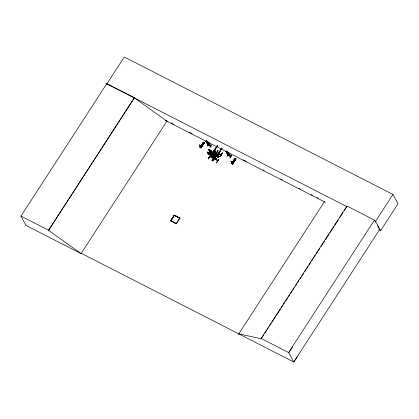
<?xml version="1.0" encoding="UTF-8"?>
<svg xmlns="http://www.w3.org/2000/svg" width="419" height="419" viewBox="0 0 419 419"><rect width="100%" height="100%" fill="white"/><g stroke="black" fill="none" stroke-linecap="round" stroke-linejoin="round"><path stroke-width="0.63" d="M208.023 145.026L205.881 141.025L206.714 141.371L206.483 140.884L207.421 141.365L208.882 142.628L210.904 146.336L207.95 144.89M208.316 144.916L208.018 144.744M210.479 146.152L210.799 146.315M227.863 155.046L230.864 156.528L228.554 152.689L230.811 156.502M230.769 156.627L227.936 155.182M230.403 156.366L230.644 156.507M200.298 147.362L200.633 147.142M200.455 147.331L200.486 147.069M232.026 163.368L232.288 163.803L231.848 163.384L231.964 163.703M202.66 144.691L202.513 144.325M233.812 160.681L233.933 160.964M232.095 163.53L232.021 163.42M212.354 153.935L212.056 153.7L217.162 145.781L217.451 146.095L217.162 145.781M209.243 143.984L209.317 143.701C209.353 145.105 205.242 141.014 207.086 142.853M212.26 152.914C212.69 152.72 208.143 151.364 209.081 149.976M213.386 152.28L214.601 154.103L216.796 155.234L216.859 154.899M216.796 155.234L216.869 154.946M210.427 151.039L211.076 151.044L210.767 151.264L211.684 152.123L210.631 151.269L210.039 151.269L210.375 151.065L209.505 150.243L210.506 151.055M214.957 153.359L214.57 153.59L214.895 153.768M214.14 150.033C216.827 154.14 213.496 149.876 214.381 149.965M214.455 150.206C218.084 156.334 212.491 145.686 215.408 151.982M214.418 150.196L215.157 149.431L214.868 149.117L212.412 152.914M212.25 154.072L212.695 153.935L212.443 153.532L212.04 153.689L212.292 154.15L214.769 150.369M216.723 156.088L216.984 156.554L219.294 152.71M233.828 160.702L234.294 160.629M233.917 160.938L234.19 160.519M81.307 253.312L81.108 253.621L26.057 225.464L20.95 216.094L106.787 83.68L134.295 97.753L166.909 121.191L165.165 120.305M346.89 206.625L106.882 83.858L124.286 57.005L392.996 194.458L398.05 203.734L380.646 230.581L378.896 229.685M297.548 356.255L293.777 361.995L81.27 253.291L81.071 253.6L48.552 230.335L134.295 97.753M48.552 230.335L134.389 97.926M81.071 253.6L167.108 120.882M199.282 144.984L199.439 145.356L199.339 144.969M199.413 144.995L200.539 146.116L200.989 147.362L200.355 147.038L199.292 145.424M200.308 147.561C199.381 146.985 200.869 146.278 201.324 147.357L201.235 147.195M200.088 147.394L200.355 146.744M199.978 147.399L203.341 142.219L204.414 142.811L201.078 147.954L200.031 147.388L200.298 147.561L203.435 142.319M200.104 147.457L203.629 142.418M200.167 147.493L203.545 142.36M200.214 147.504L203.566 142.371M200.224 147.21L200.345 147.525M204.336 142.759L201.057 147.944L200.753 147.787L204.079 142.638L200.874 147.849M204.132 142.643L200.895 147.86M200.937 147.881L204.399 142.811M206.069 141.046L208.28 142.135M207.672 141.821L206.462 140.915L206.75 141.402L206.017 141.292L208.327 145.152M206.274 141.423L208.39 145.053M210.82 146.158L210.584 146.32L208.699 142.465M208.882 142.628L208.562 142.596M207.086 146.336L208.961 143.513M207.122 152.081L210.024 153.49L207.122 152.081L208.133 153.935L210.998 155.402L208.17 153.878L207.159 152.024M211.789 144.906L209.956 147.76M210.605 153.192L213.737 154.81L211.417 150.955L213.638 154.967L210.773 153.501L210.705 153.035L211.024 153.197L210.788 153.49L208.872 149.667L209.06 149.95M209.474 149.793L210.411 150.274L209.474 149.793L209.819 151.076L211.632 152.003L210.369 150.301M209.081 152.956L209.217 153.218L209.6 152.626L209.191 152.238L208.971 153.066M208.845 152.835L209.201 152.28M208.793 153.181L208.94 152.951M208.814 153.218L209.322 152.479L209.6 152.626M209.086 152.977L209.469 152.385M210.642 150.761L210.39 150.269M209.207 153.186L209.568 152.636M211.249 151.07L208.798 149.787M211.689 151.369L211.27 151.039M210.705 153.035L211.15 153.427M208.164 158.77L210.773 155.046M210.61 154.967L208.196 158.838L210.532 155.528M210.506 155.459L208.353 158.921M212.428 152.925L214.884 149.127L215.157 149.431M211.695 154.344L214.559 155.805L211.695 154.344L212.669 156.256L215.57 157.659L212.669 156.256M212.082 153.763L212.244 153.427L212.454 153.815M212.569 152.993L215.031 149.201M212.166 153.92L217.32 145.864L212.265 154.087M212.988 152.773L213.58 151.861M212.402 154.155L214.711 150.28M212.449 154.234L214.895 150.426M214.004 152.113L215.193 153.05L214.004 152.113L214.35 153.396L216.167 154.323L215.151 153.076M211.213 157.245L211.595 156.654L211.873 156.795L211.616 157.623L211.338 157.481L211.841 156.806L211.605 156.685M213.554 154.506L213.318 154.805L213.151 154.496L213.47 154.658M211.49 157.392L211.873 156.795M174.294 215.188L170.601 220.881L174.252 215.109L180.018 218.116L174.252 215.109M215.35 151.741L214.224 149.882M179.714 218.116L176.273 223.568L170.863 220.803L174.304 215.35L179.756 218.194L174.304 215.35M213.501 155.386L213.721 154.559L214.135 154.946L213.748 155.538L213.47 155.397M170.863 220.803L174.346 215.429M213.376 155.15L213.737 154.601L216.534 159.351L216.152 159.943L215.874 159.801L216.377 159.126L216.136 159.005M214.004 154.7L213.428 155.58L213.475 155.271M213.742 155.507L214.104 154.951M216.22 153.689L215.801 153.359L216.199 153.721M217.733 150.583L215.408 154.611L218.006 150.882L217.733 150.583L218.021 150.898M216.125 153.375L217.896 150.662M215.403 154.611L217.87 150.814M211.81 160.634L214.271 156.837M213.685 152.128L213.407 151.987C214.575 152.94 214.858 156.407 215.56 155.517L215.324 155.81L218.273 157.13L215.947 153.275L218.173 157.287L215.874 153.396L217.896 157.104L218.084 156.826L217.786 156.654L217.854 157.125M215.685 155.748L213.611 152.249M215.146 157.287L212.737 161.158L215.188 157.361M219.624 154.14L218.76 152.202L220.048 154.145M219.404 151.437L219.692 151.751L219.404 151.437L216.958 155.245L220.006 156.706M216.576 156.062L221.698 148.101L221.981 148.415L221.698 148.101M216.613 156.083L216.78 155.748L216.99 156.135M217.079 155.465L219.561 151.521M216.859 156.318L221.855 148.185M216.707 156.24L221.834 148.336M221.965 148.405L216.796 156.407L217.231 156.256L216.979 155.847L217.231 156.256M216.785 156.449L219.294 152.678M216.932 156.476L219.242 152.6M215.748 159.566L216.131 158.974L216.534 159.351L213.973 154.721M216.026 159.707L216.408 159.115M219.865 154.066L218.896 152.291M219.886 154.061L218.655 152.359M220.101 154.365L219.216 152.453M170.559 220.803L176.331 223.809L179.976 218.042M219.823 156.706L222.269 152.904L222.552 153.218L219.933 156.926L222.269 152.904M222.426 152.982L219.959 156.779L216.922 155.192M218.807 159.157L216.387 163.028L218.959 159.236M226.04 151.228L226.658 151.537M226.009 151.385L226.679 151.599C226.04 150.201 228.606 152.736 228.57 153.291L227.423 152.966L226.009 151.385L228.255 155.344L226.265 151.521M226.454 152.474C226.852 152.966 229.12 154.684 229.272 153.914M227.58 152.045L228.627 152.657L230.654 156.491M228.606 152.689L225.998 151.238M228.811 152.82L228.486 152.788L230.623 156.387M227.014 156.528L228.889 153.705M228.198 155.245L228.004 154.946M231.728 155.103L230.057 158.089M231.712 155.093L229.863 157.942M231.194 161.252L232.121 162.158L232.608 163.536L231.974 163.211L231.215 161.912L232.634 163.499M231.513 161.524L231.031 161.168M231.707 163.567L231.974 162.918M235.845 158.89L232.372 163.96L232.686 164.122L235.939 158.911L234.965 158.398L231.602 163.572L231.917 163.735L235.169 158.534M231.723 163.635L235.164 158.523L231.927 163.74L231.649 163.567L232.702 164.128M231.786 163.667L235.164 158.523M232.493 164.023L235.939 158.927L232.519 163.892M238.563 334.163L324.599 201.439M238.762 333.854L261.257 338.725L261.11 338.458L346.948 206.043L374.45 220.116L375.665 222.342M261.613 338.18L263.745 334.891M264.808 333.246L266.584 330.502M267.296 329.407L268.364 327.763M269.427 326.118L271.203 323.379M271.915 322.284L275.822 316.251M276.535 315.156L280.442 309.128M281.154 308.033L282.93 305.289M283.642 304.194L285.061 301.999M285.774 300.905L287.549 298.166M288.262 297.066L289.681 294.876M290.393 293.782L292.169 291.037M292.881 289.943L294.3 287.748M295.369 286.104L296.788 283.914M297.5 282.815L298.92 280.625M299.988 278.981L301.408 276.786M302.12 275.692L303.539 273.497M304.608 271.852L306.027 269.663M306.739 268.563L308.159 266.374M309.227 264.729L310.647 262.535M311.715 260.89L313.134 258.701M313.847 257.601L315.266 255.412M316.335 253.767L317.754 251.573M318.466 250.478L319.886 248.284M320.954 246.639L324.505 241.161M325.573 239.516L329.125 234.032M330.188 232.388L333.744 226.909M334.807 225.265L338.363 219.781M339.783 217.587L342.983 212.653M344.402 210.464L347.094 206.316L346.948 206.043M379.614 229.581L293.777 361.995L288.612 352.526L374.45 220.116M380.646 230.581L375.592 221.305L392.996 194.458M288.759 352.798L292.53 347.058M202.236 144.471L202.309 144.791M214.905 153.763L215.167 153.584L216.214 154.443L215.298 153.584L215.607 153.364L214.973 153.344M208.07 144.89L210.616 146.189M227.994 154.962L230.492 156.287M208.102 144.901L206.08 141.193M200.471 146.236L200.397 145.875M208.872 149.929L211.071 153.621M231.592 163.567L234.965 158.398M232.367 163.955L235.698 158.817L236.023 158.984M230.953 161.514L230.89 161.126M231.969 163.546L232.288 163.803M374.439 220.719L375.592 221.305M171.177 122.961L173.503 124.15M189.194 132.179L192.096 133.661M226.391 151.107L227.328 151.589M243.24 159.822L246.147 161.31M263.001 169.931L264.164 170.523M281.013 179.143L282.176 179.741M299.03 188.361L300.193 188.959M311.233 194.605L312.396 195.196M317.047 197.579L318.21 198.171M226.71 151.448L227.192 151.584M165.081 120.311L206.447 141.47M207.588 141.999L226.255 151.605M227.344 152.107L325.296 202.267M208.06 145.032L210.872 146.451L208.672 142.455M202.461 143.644L203.398 144.099M234.08 159.817L235.017 160.278M214.229 149.902L215.429 151.977M214.963 151.589L216.681 152.631L213.748 151.175L216.581 152.788L216.455 152.558M218.283 153.495L221.216 154.951L218.383 153.338L218.514 153.569M218.409 153.726L221.112 155.109L220.986 154.878M215.801 153.359L213.329 152.102L215.329 155.8M212.438 152.794L215.576 154.396M216.932 155.187L220.017 156.701M210.076 151.757L212.281 152.883M216.817 155.203L212.391 152.872L215.555 154.386M200.376 147.483L200.638 147.677L200.518 147.362M213.858 154.8L214.135 154.946M215.141 155.512L218.273 157.13M211.721 156.889L212.004 157.031L209.442 152.401M209.867 156.439L213.412 158.303L209.909 156.517M214.434 158.832L217.943 160.624L214.444 158.832M170.821 220.724L176.273 223.568M261.11 338.458L288.612 352.526M20.95 216.094L48.457 230.162M235.248 158.597L235.075 158.502M207.63 141.852L208.646 143.099L206.829 142.167M227.967 155.208L225.789 151.249L226.506 152.453M214.91 153.385L214.036 152.563L215.036 153.375M232.095 162.195L231.539 161.483M199.596 145.739L201.015 147.32L200.497 146.2M377.488 225.684L379.006 228.465M235.578 159.403L234.64 158.948M235.352 159.754L234.415 159.299M226.449 151.107L226.7 151.568M232.854 163.462L231.901 162.881M219.959 156.732L220.095 157.01L219.807 156.696M217.026 156.57L216.571 156.009L216.833 156.47M214.785 152.616L214.224 152.327M215.413 154.417L215.56 154.69M215.539 155.522L215.628 155.983L214.544 153.71M218.006 160.388L214.533 158.665M207.264 141.392L206.703 141.103M211.417 150.955L213.439 154.663M211.338 151.076L213.36 154.784M213.617 155.276L216.152 159.943M214.47 156.994L212.014 160.791M212.485 153.548L212.695 153.935M214.219 156.701L215.905 159.791M212.187 153.768L212.491 154.255M210.254 150.301L209.689 150.012M211.003 153.202L211.181 153.511M213.47 158.073L210.003 156.35M209.191 152.238L211.731 156.916M203.959 143.23L203.021 142.774M209.924 154.501L211.616 157.623M209.689 154.381L211.37 157.471M203.734 143.581L202.796 143.125M105.845 83.47L106.468 84.622M210.291 151.919L211.15 153.506L208.872 149.667M207.709 142.004L206.834 141.554L207.3 142.408L208.175 142.858L207.709 142.004M227.637 152.197L226.763 151.751L227.224 152.6L228.104 153.05L227.637 152.197M203.095 144.565L202.141 144.073L203.095 144.565M234.713 160.739L233.76 160.252L234.713 160.739M202.754 145.084L201.801 144.597L202.754 145.084M234.378 161.263L233.42 160.77L234.378 161.263M210.699 150.913L209.825 150.463L210.286 151.317L211.166 151.762L210.699 150.913M215.235 153.228L214.355 152.783L214.821 153.632L215.696 154.082L215.235 153.228"/></g></svg>
